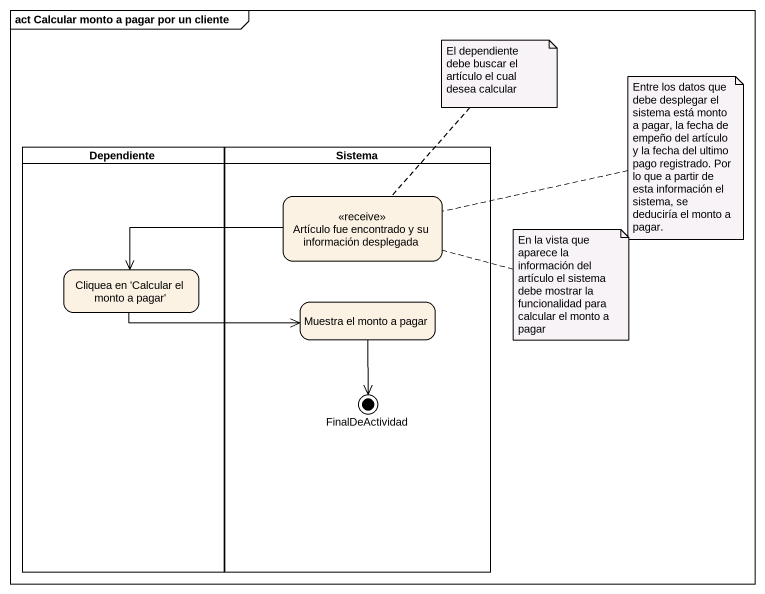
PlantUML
@startuml
mainframe act Calcular monto a pagar por un cliente
hide empty description
state Dependiente <<partition>> {
  state "Cliquea en 'Calcular el monto a pagar'" as Cliquea_en_Calcular_el
}
state Sistema <<partition>> {
  state "Artículo fue encontrado y su información desplegada" as Artículo_fue_encontrado_y <<receive>>
  state "Muestra el monto a pagar" as Muestra_el_monto_a_pagar
  state FinalDeActividad <<end>>
}
Artículo_fue_encontrado_y -left-> Cliquea_en_Calcular_el
Cliquea_en_Calcular_el -right-> Muestra_el_monto_a_pagar
Muestra_el_monto_a_pagar --> FinalDeActividad
note top of Artículo_fue_encontrado_y : El dependiente debe buscar el artículo el cual desea calcular
note right of Artículo_fue_encontrado_y : Entre los datos que debe desplegar el sistema está monto a pagar, la fecha de empeño del artículo y la fecha del ultimo pago registrado. Por lo que a partir de esta información el sistema, se deduciría el monto a pagar.
note right of Artículo_fue_encontrado_y : En la vista que aparece la información del artículo el sistema debe mostrar la funcionalidad para calcular el monto a pagar
@enduml
